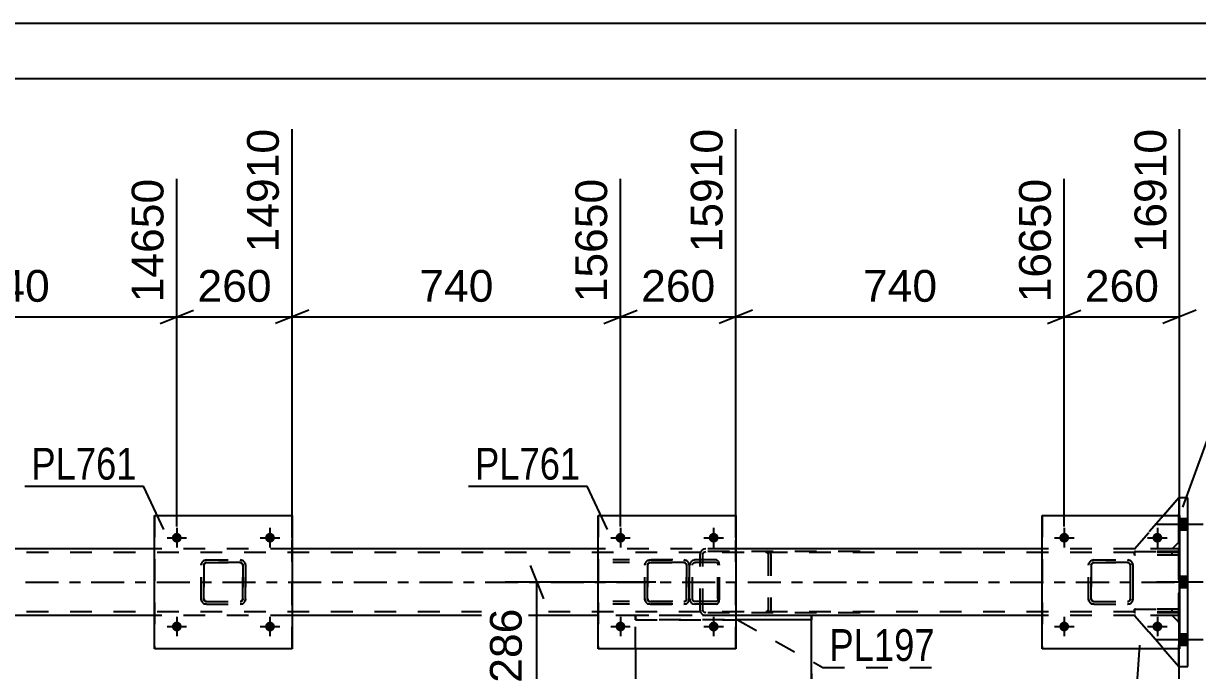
# Model space of a CAD drawing. Header units: millimetres. Extents: x -65 to 776, y -395 to 199.
# Drawn here: x 571 to 676.8, y 141.1 to 199.4 of the extents above; entities that cross this region are included whole.
import ezdxf

# ---------------------------------------------------------------- set-up
doc = ezdxf.new("R2010")
doc.units = ezdxf.units.MM
doc.linetypes.add('DXK_LINE_DOT2', pattern=[3.9198, 1.9599, -1.9599])
doc.linetypes.add('DXK_LINE_DOT3', pattern=[5.9187, 2.979, -0.9799, 0.9799, -0.9799])
doc.styles.add('Arial', font='ARIAL.TTF', dxfattribs={"height": 0.2})
doc.styles.add('Arial Narrow', font='ARIALN.TTF', dxfattribs={"height": 0.2})

# ---------------------------------------------------------------- blocks, each defined once
blk = doc.blocks.new('Unknown-318465366-1115')
at = {"color": 5, "linetype": 'Continuous'}
for p, q in [((776.28, 199.44), (-64.72, 199.44)), ((771.28, 194.44), (-59.72, 194.44))]:
    blk.add_line(p, q, dxfattribs=at)
blk = doc.blocks.new('Part-318465366-4348 - 4341')
at = {"color": 7, "linetype": 'DXK_LINE_DOT2'}
for p, q in [((674.52, 146.09), (671.12, 146.09)), ((671.12, 146.09), (675.12, 141.49)), ((675.12, 145.49), (674.52, 146.09)), ((675.12, 141.49), (675.12, 145.49))]:
    blk.add_line(p, q, dxfattribs=at)
blk = doc.blocks.new('Part-318465366-4353 - 4341')
at = {"color": 7, "linetype": 'DXK_LINE_DOT2'}
for p, q in [((675.12, 146.65), (671.12, 146.65)), ((671.12, 146.65), (671.12, 146.33)), ((675.12, 146.33), (671.12, 146.33)), ((674.52, 146.33), (674.52, 146.65)), ((675.12, 146.33), (675.12, 146.65)), ((675.12, 146.65), (675.12, 146.33))]:
    blk.add_line(p, q, dxfattribs=at)
blk = doc.blocks.new('Part-318465366-4347 - 4341')
at = {"color": 7, "linetype": 'DXK_LINE_DOT2'}
for p, q in [((674.52, 146.09), (671.12, 146.09)), ((673.73, 143.09), (671.12, 146.09)), ((675.12, 145.49), (674.52, 146.09)), ((675.12, 141.49), (675.12, 145.49))]:
    blk.add_line(p, q, dxfattribs=at)
at = {"color": 2, "linetype": 'Continuous'}
blk.add_line((673.73, 143.09), (675.12, 141.49), dxfattribs=at)
blk = doc.blocks.new('Part-318465366-4349 - 4341')
at = {"color": 2, "linetype": 'Continuous'}
blk.add_line((675.12, 156.69), (673.73, 155.09), dxfattribs=at)
at = {"color": 7, "linetype": 'DXK_LINE_DOT2'}
for p, q in [((675.12, 152.69), (675.12, 156.69)), ((673.73, 155.09), (671.12, 152.09)), ((675.12, 152.69), (674.52, 152.09)), ((674.52, 152.09), (671.12, 152.09))]:
    blk.add_line(p, q, dxfattribs=at)
blk = doc.blocks.new('Part-318465366-4350 - 4341')
at = {"color": 7, "linetype": 'DXK_LINE_DOT2'}
for p, q in [((671.12, 152.09), (675.12, 156.69)), ((675.12, 156.69), (675.12, 152.69)), ((675.12, 152.69), (674.52, 152.09)), ((674.52, 152.09), (671.12, 152.09))]:
    blk.add_line(p, q, dxfattribs=at)
blk = doc.blocks.new('Part-318465366-4351 - 4341')
at = {"color": 7, "linetype": 'DXK_LINE_DOT2'}
for p, q in [((671.12, 146.33), (671.12, 146.65)), ((671.12, 146.65), (675.12, 146.65)), ((675.12, 146.33), (671.12, 146.33)), ((674.52, 146.33), (674.52, 146.65)), ((675.12, 146.65), (675.12, 146.33)), ((675.12, 146.65), (675.12, 146.33))]:
    blk.add_line(p, q, dxfattribs=at)
blk = doc.blocks.new('Part-318465366-4352 - 4341')
at = {"color": 7, "linetype": 'DXK_LINE_DOT2'}
for p, q in [((671.12, 151.53), (671.12, 151.85)), ((671.12, 151.85), (675.12, 151.85)), ((675.12, 151.53), (671.12, 151.53)), ((674.52, 151.53), (674.52, 151.85)), ((675.12, 151.85), (675.12, 151.53)), ((675.12, 151.85), (675.12, 151.53))]:
    blk.add_line(p, q, dxfattribs=at)
blk = doc.blocks.new('Part-318465366-4354 - 4341')
at = {"color": 7, "linetype": 'DXK_LINE_DOT2'}
for p, q in [((675.12, 151.85), (671.12, 151.85)), ((671.12, 151.85), (671.12, 151.53)), ((675.12, 151.53), (671.12, 151.53)), ((674.52, 151.53), (674.52, 151.85)), ((675.12, 151.53), (675.12, 151.85)), ((675.12, 151.85), (675.12, 151.53))]:
    blk.add_line(p, q, dxfattribs=at)
blk = doc.blocks.new('Part-318465366-4393 - 4341')
at = {"color": 7, "linetype": 'DXK_LINE_DOT2'}
for p in [(641.99, 145.69), (626.14, 143.09)]:
    blk.add_line(p, (626.14, 145.69), dxfattribs=at)
at = {"color": 2, "linetype": 'Continuous'}
for p, q in [((641.99, 136.91), (641.99, 145.69)), ((626.14, 143.09), (626.14, 136.91)), ((626.14, 136.91), (632.55, 134.64)), ((635.59, 134.64), (641.99, 136.91)), ((632.55, 134.64), (635.59, 134.64))]:
    blk.add_line(p, q, dxfattribs=at)
blk = doc.blocks.new('Part-318465366-4488 - 4341')
at = {"color": 7, "linetype": 'DXK_LINE_DOT2'}
for p, q in [((675.12, 151.77), (14.79, 151.77)), ((595.18, 152.09), (582.78, 152.09)), ((635.18, 152.09), (622.78, 152.09)), ((675.12, 152.09), (662.79, 152.09)), ((675.12, 146.14), (675.12, 152.09)), ((675.12, 152.09), (675.12, 146.09)), ((675.12, 146.41), (14.79, 146.41)), ((595.18, 146.09), (582.78, 146.09)), ((641.99, 146.09), (622.78, 146.09)), ((675.12, 146.09), (662.79, 146.09)), ((675.12, 146.09), (675.12, 146.14))]:
    blk.add_line(p, q, dxfattribs=at)
at = {"color": 2, "linetype": 'Continuous'}
for p, q in [((582.78, 152.09), (555.18, 152.09)), ((622.78, 152.09), (595.18, 152.09)), ((662.79, 152.09), (635.18, 152.09)), ((582.78, 146.09), (556.86, 146.09)), ((622.78, 146.09), (595.18, 146.09)), ((662.79, 146.09), (641.99, 146.09))]:
    blk.add_line(p, q, dxfattribs=at)
at = {"color": 7, "linetype": 'DXK_LINE_DOT3'}
blk.add_line((14.79, 149.09), (675.12, 149.09), dxfattribs=at)
blk = doc.blocks.new('Bolt-318465366-4709 - 4341')
at = {"linetype": 'Continuous'}
for points in [[(664.35, 145.09), (664.36, 145.18), (664.38, 145.27), (664.43, 145.35), (664.49, 145.41), (664.57, 145.47), (664.65, 145.51), (664.74, 145.53), (664.83, 145.53), (664.92, 145.51), (665.01, 145.47), (665.08, 145.41), (665.14, 145.35), (665.19, 145.27), (665.22, 145.18), (665.23, 145.09), (665.22, 145), (665.19, 144.91), (665.14, 144.83), (665.08, 144.76), (665.01, 144.71), (664.92, 144.67), (664.83, 144.65), (664.74, 144.65), (664.65, 144.67), (664.57, 144.71), (664.49, 144.76), (664.43, 144.83), (664.38, 144.91), (664.36, 145)], [(672.75, 145.09), (672.76, 145.18), (672.78, 145.27), (672.83, 145.35), (672.89, 145.41), (672.97, 145.47), (673.05, 145.51), (673.14, 145.53), (673.23, 145.53), (673.32, 145.51), (673.41, 145.47), (673.48, 145.41), (673.54, 145.35), (673.59, 145.27), (673.62, 145.18), (673.63, 145.09), (673.62, 145), (673.59, 144.91), (673.54, 144.83), (673.48, 144.76), (673.41, 144.71), (673.32, 144.67), (673.23, 144.65), (673.14, 144.65), (673.05, 144.67), (672.97, 144.71), (672.89, 144.76), (672.83, 144.83), (672.78, 144.91), (672.76, 145)]]:
    blk.add_hatch(color=1, dxfattribs=at).paths.add_polyline_path(points)
at = {"color": 1, "linetype": 'Continuous'}
for p, q in [((663.91, 145.09), (665.67, 145.09)), ((664.79, 145.97), (664.79, 144.21)), ((672.31, 145.09), (674.07, 145.09)), ((673.19, 145.97), (673.19, 144.21))]:
    blk.add_line(p, q, dxfattribs=at)
blk = doc.blocks.new('Bolt-318465366-4504 - 4341')
at = {"linetype": 'Continuous'}
for points in [[(675.92, 153.77), (675.92, 154.81), (675.12, 154.81), (675.12, 153.77)], [(675.92, 153.77), (675.92, 154.81), (675.12, 154.81), (675.12, 153.77)], [(675.92, 153.77), (675.92, 154.81), (675.12, 154.81), (675.12, 153.77)], [(675.92, 148.57), (675.92, 149.61), (675.12, 149.61), (675.12, 148.57)], [(675.92, 148.57), (675.92, 149.61), (675.12, 149.61), (675.12, 148.57)], [(675.92, 143.37), (675.92, 144.41), (675.12, 144.41), (675.12, 143.37)], [(675.92, 143.37), (675.92, 144.41), (675.12, 144.41), (675.12, 143.37)], [(675.92, 143.37), (675.92, 144.41), (675.12, 144.41), (675.12, 143.37)]]:
    blk.add_hatch(color=1, dxfattribs=at).paths.add_polyline_path(points)
at = {"color": 1, "linetype": 'Continuous'}
for p, q in [((675.92, 154.81), (675.12, 154.81)), ((675.92, 154.81), (675.12, 154.81)), ((675.92, 154.81), (675.12, 154.81)), ((677.32, 154.29), (673.12, 154.29)), ((677.32, 154.29), (673.12, 154.29)), ((677.32, 154.29), (673.12, 154.29)), ((675.92, 153.77), (675.12, 153.77)), ((675.92, 153.77), (675.12, 153.77)), ((675.92, 153.77), (675.12, 153.77)), ((675.92, 149.61), (675.12, 149.61)), ((675.92, 149.61), (675.12, 149.61)), ((677.32, 149.09), (673.12, 149.09)), ((677.32, 149.09), (673.12, 149.09)), ((675.92, 148.57), (675.12, 148.57)), ((675.92, 148.57), (675.12, 148.57)), ((675.92, 144.41), (675.12, 144.41)), ((675.92, 144.41), (675.12, 144.41)), ((675.92, 144.41), (675.12, 144.41)), ((677.32, 143.89), (673.12, 143.89)), ((677.32, 143.89), (673.12, 143.89)), ((677.32, 143.89), (673.12, 143.89)), ((675.92, 143.37), (675.12, 143.37)), ((675.92, 143.37), (675.12, 143.37)), ((675.92, 143.37), (675.12, 143.37))]:
    blk.add_line(p, q, dxfattribs=at)
blk = doc.blocks.new('Bolt-318465366-4519 - 4341')
at = {"linetype": 'Continuous'}
for points in [[(624.34, 153.09), (624.35, 153.18), (624.38, 153.27), (624.43, 153.35), (624.49, 153.41), (624.56, 153.47), (624.65, 153.51), (624.74, 153.53), (624.83, 153.53), (624.92, 153.51), (625, 153.47), (625.08, 153.41), (625.14, 153.35), (625.19, 153.27), (625.21, 153.18), (625.22, 153.09), (625.21, 153), (625.19, 152.91), (625.14, 152.83), (625.08, 152.76), (625, 152.71), (624.92, 152.67), (624.83, 152.65), (624.74, 152.65), (624.65, 152.67), (624.56, 152.71), (624.49, 152.76), (624.43, 152.83), (624.38, 152.91), (624.35, 153)], [(632.74, 153.09), (632.75, 153.18), (632.78, 153.27), (632.83, 153.35), (632.89, 153.41), (632.96, 153.47), (633.05, 153.51), (633.14, 153.53), (633.23, 153.53), (633.32, 153.51), (633.4, 153.47), (633.48, 153.41), (633.54, 153.35), (633.59, 153.27), (633.61, 153.18), (633.62, 153.09), (633.61, 153), (633.59, 152.91), (633.54, 152.83), (633.48, 152.76), (633.4, 152.71), (633.32, 152.67), (633.23, 152.65), (633.14, 152.65), (633.05, 152.67), (632.96, 152.71), (632.89, 152.76), (632.83, 152.83), (632.78, 152.91), (632.75, 153)]]:
    blk.add_hatch(color=1, dxfattribs=at).paths.add_polyline_path(points)
at = {"color": 1, "linetype": 'Continuous'}
for p, q in [((624.78, 153.97), (624.78, 152.21)), ((633.18, 153.97), (633.18, 152.21)), ((623.9, 153.09), (625.66, 153.09)), ((632.3, 153.09), (634.06, 153.09))]:
    blk.add_line(p, q, dxfattribs=at)
blk = doc.blocks.new('Bolt-318465366-4520 - 4341')
at = {"linetype": 'Continuous'}
for points in [[(624.34, 145.09), (624.35, 145.18), (624.38, 145.27), (624.43, 145.35), (624.49, 145.41), (624.56, 145.47), (624.65, 145.51), (624.74, 145.53), (624.83, 145.53), (624.92, 145.51), (625, 145.47), (625.08, 145.41), (625.14, 145.35), (625.19, 145.27), (625.21, 145.18), (625.22, 145.09), (625.21, 145), (625.19, 144.91), (625.14, 144.83), (625.08, 144.76), (625, 144.71), (624.92, 144.67), (624.83, 144.65), (624.74, 144.65), (624.65, 144.67), (624.56, 144.71), (624.49, 144.76), (624.43, 144.83), (624.38, 144.91), (624.35, 145)], [(632.74, 145.09), (632.75, 145.18), (632.78, 145.27), (632.83, 145.35), (632.89, 145.41), (632.96, 145.47), (633.05, 145.51), (633.14, 145.53), (633.23, 145.53), (633.32, 145.51), (633.4, 145.47), (633.48, 145.41), (633.54, 145.35), (633.59, 145.27), (633.61, 145.18), (633.62, 145.09), (633.61, 145), (633.59, 144.91), (633.54, 144.83), (633.48, 144.76), (633.4, 144.71), (633.32, 144.67), (633.23, 144.65), (633.14, 144.65), (633.05, 144.67), (632.96, 144.71), (632.89, 144.76), (632.83, 144.83), (632.78, 144.91), (632.75, 145)]]:
    blk.add_hatch(color=1, dxfattribs=at).paths.add_polyline_path(points)
at = {"color": 1, "linetype": 'Continuous'}
for p, q in [((623.9, 145.09), (625.66, 145.09)), ((624.78, 145.97), (624.78, 144.21)), ((632.3, 145.09), (634.06, 145.09)), ((633.18, 145.97), (633.18, 144.21))]:
    blk.add_line(p, q, dxfattribs=at)
blk = doc.blocks.new('Bolt-318465366-4521 - 4341')
at = {"linetype": 'Continuous'}
for points in [[(584.34, 153.09), (584.35, 153.18), (584.38, 153.27), (584.43, 153.35), (584.49, 153.41), (584.56, 153.47), (584.65, 153.51), (584.74, 153.53), (584.83, 153.53), (584.92, 153.51), (585, 153.47), (585.08, 153.41), (585.14, 153.35), (585.19, 153.27), (585.21, 153.18), (585.22, 153.09), (585.21, 153), (585.19, 152.91), (585.14, 152.83), (585.08, 152.76), (585, 152.71), (584.92, 152.67), (584.83, 152.65), (584.74, 152.65), (584.65, 152.67), (584.56, 152.71), (584.49, 152.76), (584.43, 152.83), (584.38, 152.91), (584.35, 153)], [(592.74, 153.09), (592.75, 153.18), (592.78, 153.27), (592.83, 153.35), (592.89, 153.41), (592.96, 153.47), (593.05, 153.51), (593.14, 153.53), (593.23, 153.53), (593.32, 153.51), (593.4, 153.47), (593.48, 153.41), (593.54, 153.35), (593.59, 153.27), (593.61, 153.18), (593.62, 153.09), (593.61, 153), (593.59, 152.91), (593.54, 152.83), (593.48, 152.76), (593.4, 152.71), (593.32, 152.67), (593.23, 152.65), (593.14, 152.65), (593.05, 152.67), (592.96, 152.71), (592.89, 152.76), (592.83, 152.83), (592.78, 152.91), (592.75, 153)]]:
    blk.add_hatch(color=1, dxfattribs=at).paths.add_polyline_path(points)
at = {"color": 1, "linetype": 'Continuous'}
for p, q in [((584.78, 153.97), (584.78, 152.21)), ((593.18, 153.97), (593.18, 152.21)), ((583.9, 153.09), (585.66, 153.09)), ((592.3, 153.09), (594.06, 153.09))]:
    blk.add_line(p, q, dxfattribs=at)
blk = doc.blocks.new('Bolt-318465366-4522 - 4341')
at = {"linetype": 'Continuous'}
for points in [[(584.34, 145.09), (584.35, 145.18), (584.38, 145.27), (584.43, 145.35), (584.49, 145.41), (584.56, 145.47), (584.65, 145.51), (584.74, 145.53), (584.83, 145.53), (584.92, 145.51), (585, 145.47), (585.08, 145.41), (585.14, 145.35), (585.19, 145.27), (585.21, 145.18), (585.22, 145.09), (585.21, 145), (585.19, 144.91), (585.14, 144.83), (585.08, 144.76), (585, 144.71), (584.92, 144.67), (584.83, 144.65), (584.74, 144.65), (584.65, 144.67), (584.56, 144.71), (584.49, 144.76), (584.43, 144.83), (584.38, 144.91), (584.35, 145)], [(592.74, 145.09), (592.75, 145.18), (592.78, 145.27), (592.83, 145.35), (592.89, 145.41), (592.96, 145.47), (593.05, 145.51), (593.14, 145.53), (593.23, 145.53), (593.32, 145.51), (593.4, 145.47), (593.48, 145.41), (593.54, 145.35), (593.59, 145.27), (593.61, 145.18), (593.62, 145.09), (593.61, 145), (593.59, 144.91), (593.54, 144.83), (593.48, 144.76), (593.4, 144.71), (593.32, 144.67), (593.23, 144.65), (593.14, 144.65), (593.05, 144.67), (592.96, 144.71), (592.89, 144.76), (592.83, 144.83), (592.78, 144.91), (592.75, 145)]]:
    blk.add_hatch(color=1, dxfattribs=at).paths.add_polyline_path(points)
at = {"color": 1, "linetype": 'Continuous'}
for p, q in [((583.9, 145.09), (585.66, 145.09)), ((584.78, 145.97), (584.78, 144.21)), ((592.3, 145.09), (594.06, 145.09)), ((593.18, 145.97), (593.18, 144.21))]:
    blk.add_line(p, q, dxfattribs=at)
blk = doc.blocks.new('Bolt-318465366-4535 - 4341')
at = {"linetype": 'Continuous'}
for points in [[(664.35, 153.09), (664.36, 153.18), (664.38, 153.27), (664.43, 153.35), (664.49, 153.41), (664.57, 153.47), (664.65, 153.51), (664.74, 153.53), (664.83, 153.53), (664.92, 153.51), (665.01, 153.47), (665.08, 153.41), (665.14, 153.35), (665.19, 153.27), (665.22, 153.18), (665.23, 153.09), (665.22, 153), (665.19, 152.91), (665.14, 152.83), (665.08, 152.76), (665.01, 152.71), (664.92, 152.67), (664.83, 152.65), (664.74, 152.65), (664.65, 152.67), (664.57, 152.71), (664.49, 152.76), (664.43, 152.83), (664.38, 152.91), (664.36, 153)], [(672.75, 153.09), (672.76, 153.18), (672.78, 153.27), (672.83, 153.35), (672.89, 153.41), (672.97, 153.47), (673.05, 153.51), (673.14, 153.53), (673.23, 153.53), (673.32, 153.51), (673.41, 153.47), (673.48, 153.41), (673.54, 153.35), (673.59, 153.27), (673.62, 153.18), (673.63, 153.09), (673.62, 153), (673.59, 152.91), (673.54, 152.83), (673.48, 152.76), (673.41, 152.71), (673.32, 152.67), (673.23, 152.65), (673.14, 152.65), (673.05, 152.67), (672.97, 152.71), (672.89, 152.76), (672.83, 152.83), (672.78, 152.91), (672.76, 153)]]:
    blk.add_hatch(color=1, dxfattribs=at).paths.add_polyline_path(points)
at = {"color": 1, "linetype": 'Continuous'}
for p, q in [((664.79, 153.97), (664.79, 152.21)), ((673.19, 153.97), (673.19, 152.21)), ((663.91, 153.09), (665.67, 153.09)), ((672.31, 153.09), (674.07, 153.09))]:
    blk.add_line(p, q, dxfattribs=at)
blk = doc.blocks.new('Part-318465366-4561 - 4341')
at = {"color": 2, "linetype": 'Continuous'}
for p, q in [((662.79, 143.09), (662.79, 155.09)), ((662.79, 155.09), (662.79, 155.09)), ((662.79, 155.09), (675.19, 155.09)), ((675.19, 155.09), (675.19, 143.09)), ((662.79, 143.09), (662.79, 143.09)), ((675.19, 143.09), (662.79, 143.09))]:
    blk.add_line(p, q, dxfattribs=at)
at = {"color": 7, "linetype": 'DXK_LINE_DOT2'}
for p, q in [((662.79, 155.09), (662.79, 143.09)), ((662.79, 155.09), (662.79, 155.09)), ((675.19, 143.09), (675.19, 155.09)), ((662.79, 143.09), (662.79, 143.09))]:
    blk.add_line(p, q, dxfattribs=at)
blk = doc.blocks.new('Part-318465366-4566 - 4341')
at = {"color": 2, "linetype": 'Continuous'}
for p, q in [((622.78, 143.09), (622.78, 155.09)), ((622.78, 155.09), (622.78, 155.09)), ((622.78, 155.09), (635.18, 155.09)), ((635.18, 155.09), (635.18, 143.09)), ((622.78, 143.09), (622.78, 143.09)), ((635.18, 143.09), (622.78, 143.09))]:
    blk.add_line(p, q, dxfattribs=at)
at = {"color": 7, "linetype": 'DXK_LINE_DOT2'}
for p, q in [((622.78, 155.09), (622.78, 143.09)), ((622.78, 155.09), (622.78, 155.09)), ((635.18, 143.09), (635.18, 155.09)), ((622.78, 143.09), (622.78, 143.09))]:
    blk.add_line(p, q, dxfattribs=at)
blk = doc.blocks.new('Part-318465366-4572 - 4341')
at = {"color": 7, "linetype": 'DXK_LINE_DOT2'}
for p, q in [((626.98, 150.61), (627.02, 150.79)), ((627.02, 150.79), (626.98, 150.61)), ((626.98, 147.57), (626.98, 150.61)), ((626.98, 150.61), (626.98, 150.61)), ((626.98, 147.57), (626.98, 150.61)), ((627.22, 150.61), (627.24, 150.7)), ((627.24, 150.7), (627.22, 150.61)), ((627.22, 147.57), (627.22, 150.61)), ((627.22, 150.61), (627.22, 150.61)), ((627.22, 150.61), (627.22, 147.57)), ((627.24, 150.7), (627.29, 150.78)), ((627.29, 150.78), (627.24, 150.7)), ((627.28, 151.05), (627.46, 151.09)), ((627.46, 151.09), (627.28, 151.05)), ((627.29, 150.78), (627.37, 150.83)), ((627.37, 150.83), (627.29, 150.78)), ((627.37, 150.83), (627.46, 150.85)), ((627.46, 150.85), (627.37, 150.83)), ((627.46, 151.09), (630.5, 151.09)), ((627.46, 151.09), (627.46, 151.09)), ((627.46, 151.09), (630.5, 151.09)), ((627.46, 150.85), (630.5, 150.85)), ((627.46, 150.85), (627.46, 150.85)), ((630.5, 150.85), (627.46, 150.85)), ((630.5, 151.09), (630.5, 151.09)), ((630.5, 151.09), (630.68, 151.05)), ((630.69, 151.05), (630.5, 151.09)), ((630.5, 150.85), (630.5, 150.85)), ((630.5, 150.85), (630.6, 150.83)), ((630.59, 150.83), (630.5, 150.85)), ((630.59, 150.83), (630.6, 150.83)), ((630.67, 150.78), (630.59, 150.83)), ((630.6, 150.83), (630.67, 150.78)), ((630.67, 150.78), (630.73, 150.7)), ((630.72, 150.7), (630.67, 150.78)), ((630.74, 150.61), (630.72, 150.7)), ((630.73, 150.7), (630.74, 150.61)), ((630.74, 147.57), (630.74, 150.61)), ((630.74, 150.61), (630.74, 150.61)), ((630.74, 150.61), (630.74, 147.57)), ((630.94, 150.79), (630.98, 150.61)), ((630.98, 150.61), (630.95, 150.79)), ((630.98, 147.57), (630.98, 150.61)), ((630.98, 150.61), (630.98, 150.61)), ((630.98, 150.61), (630.98, 147.57)), ((626.98, 147.57), (626.98, 147.57)), ((627.02, 147.38), (626.98, 147.57)), ((626.98, 147.57), (627.02, 147.38)), ((627.22, 147.57), (627.22, 147.57)), ((627.24, 147.48), (627.22, 147.57)), ((627.22, 147.57), (627.24, 147.48)), ((627.29, 147.4), (627.24, 147.48)), ((627.24, 147.48), (627.29, 147.4)), ((627.37, 147.35), (627.29, 147.4)), ((627.29, 147.4), (627.37, 147.35)), ((627.46, 147.33), (627.37, 147.35)), ((627.37, 147.35), (627.46, 147.33)), ((627.46, 147.33), (630.5, 147.33)), ((627.46, 147.33), (627.46, 147.33)), ((627.46, 147.33), (630.5, 147.33)), ((630.6, 147.35), (630.5, 147.33)), ((630.5, 147.33), (630.59, 147.35)), ((630.5, 147.33), (630.5, 147.33)), ((630.59, 147.35), (630.67, 147.4)), ((630.67, 147.4), (630.6, 147.35)), ((630.73, 147.48), (630.67, 147.4)), ((630.67, 147.4), (630.72, 147.48)), ((630.72, 147.48), (630.74, 147.57)), ((630.74, 147.57), (630.73, 147.48)), ((630.74, 147.57), (630.74, 147.57)), ((630.98, 147.57), (630.94, 147.38)), ((630.95, 147.38), (630.98, 147.57)), ((630.98, 147.57), (630.98, 147.57)), ((627.28, 147.12), (627.28, 147.12)), ((627.46, 147.09), (627.28, 147.12)), ((627.28, 147.12), (627.46, 147.09)), ((627.46, 147.09), (630.5, 147.09)), ((627.46, 147.09), (627.46, 147.09)), ((627.46, 147.09), (630.5, 147.09)), ((630.68, 147.12), (630.5, 147.09)), ((630.5, 147.09), (630.69, 147.12)), ((630.5, 147.09), (630.5, 147.09))]:
    blk.add_line(p, q, dxfattribs=at)
at = {"color": 7, "linetype": 'DXK_LINE_DOT3'}
blk.add_line((628.99, 149.09), (628.98, 149.09), dxfattribs=at)
at = {"color": 7, "linetype": 'DXK_LINE_DOT2'}
for centre, start, end in [((627.46, 150.61), 112.5, 157.5), ((627.46, 150.61), 112.5, 157.5), ((630.5, 150.61), 22.5, 67.5), ((630.5, 150.61), 22.5, 67.5), ((627.46, 147.57), 202.5, 247.5), ((627.46, 147.57), 202.5, 247.5), ((630.5, 147.57), 292.5, 337.5), ((630.5, 147.57), 292.5, 337.5)]:
    blk.add_arc(centre, 0.48, start, end, dxfattribs=at)
blk = doc.blocks.new('Part-318465366-4577 - 4341')
at = {"color": 2, "linetype": 'Continuous'}
for p, q in [((582.78, 143.09), (582.78, 155.09)), ((582.78, 155.09), (582.78, 155.09)), ((582.78, 155.09), (595.18, 155.09)), ((595.18, 155.09), (595.18, 143.09)), ((582.78, 143.09), (582.78, 143.09)), ((595.18, 143.09), (582.78, 143.09))]:
    blk.add_line(p, q, dxfattribs=at)
at = {"color": 7, "linetype": 'DXK_LINE_DOT2'}
for p, q in [((582.78, 155.09), (582.78, 143.09)), ((582.78, 155.09), (582.78, 155.09)), ((595.18, 143.09), (595.18, 155.09)), ((582.78, 143.09), (582.78, 143.09))]:
    blk.add_line(p, q, dxfattribs=at)
blk = doc.blocks.new('Part-318465366-4578 - 4341')
at = {"color": 7, "linetype": 'DXK_LINE_DOT2'}
for p, q in [((586.98, 150.61), (587.02, 150.79)), ((587.02, 150.79), (586.98, 150.61)), ((586.98, 147.57), (586.98, 150.61)), ((586.98, 150.61), (586.98, 150.61)), ((586.98, 147.57), (586.98, 150.61)), ((587.22, 150.61), (587.24, 150.7)), ((587.24, 150.7), (587.22, 150.61)), ((587.22, 147.57), (587.22, 150.61)), ((587.22, 150.61), (587.22, 150.61)), ((587.22, 150.61), (587.22, 147.57)), ((587.24, 150.7), (587.29, 150.78)), ((587.29, 150.78), (587.24, 150.7)), ((587.28, 151.05), (587.46, 151.09)), ((587.46, 151.09), (587.28, 151.05)), ((587.29, 150.78), (587.37, 150.83)), ((587.37, 150.83), (587.29, 150.78)), ((587.37, 150.83), (587.46, 150.85)), ((587.46, 150.85), (587.37, 150.83)), ((587.46, 151.09), (590.5, 151.09)), ((587.46, 151.09), (587.46, 151.09)), ((587.46, 151.09), (590.5, 151.09)), ((587.46, 150.85), (590.5, 150.85)), ((587.46, 150.85), (587.46, 150.85)), ((590.5, 150.85), (587.46, 150.85)), ((590.5, 151.09), (590.5, 151.09)), ((590.5, 151.09), (590.68, 151.05)), ((590.69, 151.05), (590.5, 151.09)), ((590.5, 150.85), (590.5, 150.85)), ((590.5, 150.85), (590.6, 150.83)), ((590.59, 150.83), (590.5, 150.85)), ((590.59, 150.83), (590.6, 150.83)), ((590.67, 150.78), (590.59, 150.83)), ((590.6, 150.83), (590.67, 150.78)), ((590.67, 150.78), (590.73, 150.7)), ((590.72, 150.7), (590.67, 150.78)), ((590.74, 150.61), (590.72, 150.7)), ((590.73, 150.7), (590.74, 150.61)), ((590.74, 147.57), (590.74, 150.61)), ((590.74, 150.61), (590.74, 150.61)), ((590.74, 150.61), (590.74, 147.57)), ((590.94, 150.79), (590.98, 150.61)), ((590.98, 150.61), (590.95, 150.79)), ((590.98, 147.57), (590.98, 150.61)), ((590.98, 150.61), (590.98, 150.61)), ((590.98, 150.61), (590.98, 147.57)), ((586.98, 147.57), (586.98, 147.57)), ((587.02, 147.38), (586.98, 147.57)), ((586.98, 147.57), (587.02, 147.38)), ((587.22, 147.57), (587.22, 147.57)), ((587.24, 147.48), (587.22, 147.57)), ((587.22, 147.57), (587.24, 147.48)), ((587.29, 147.4), (587.24, 147.48)), ((587.24, 147.48), (587.29, 147.4)), ((587.37, 147.35), (587.29, 147.4)), ((587.29, 147.4), (587.37, 147.35)), ((587.46, 147.33), (587.37, 147.35)), ((587.37, 147.35), (587.46, 147.33)), ((587.46, 147.33), (590.5, 147.33)), ((587.46, 147.33), (587.46, 147.33)), ((587.46, 147.33), (590.5, 147.33)), ((590.6, 147.35), (590.5, 147.33)), ((590.5, 147.33), (590.59, 147.35)), ((590.5, 147.33), (590.5, 147.33)), ((590.59, 147.35), (590.67, 147.4)), ((590.67, 147.4), (590.6, 147.35)), ((590.73, 147.48), (590.67, 147.4)), ((590.67, 147.4), (590.72, 147.48)), ((590.72, 147.48), (590.74, 147.57)), ((590.74, 147.57), (590.73, 147.48)), ((590.74, 147.57), (590.74, 147.57)), ((590.98, 147.57), (590.94, 147.38)), ((590.95, 147.38), (590.98, 147.57)), ((590.98, 147.57), (590.98, 147.57)), ((587.28, 147.12), (587.28, 147.12)), ((587.46, 147.09), (587.28, 147.12)), ((587.28, 147.12), (587.46, 147.09)), ((587.46, 147.09), (590.5, 147.09)), ((587.46, 147.09), (587.46, 147.09)), ((587.46, 147.09), (590.5, 147.09)), ((590.68, 147.12), (590.5, 147.09)), ((590.5, 147.09), (590.69, 147.12)), ((590.5, 147.09), (590.5, 147.09))]:
    blk.add_line(p, q, dxfattribs=at)
at = {"color": 7, "linetype": 'DXK_LINE_DOT3'}
blk.add_line((588.99, 149.09), (588.98, 149.09), dxfattribs=at)
at = {"color": 7, "linetype": 'DXK_LINE_DOT2'}
for centre, start, end in [((587.46, 150.61), 112.5, 157.5), ((587.46, 150.61), 112.5, 157.5), ((590.5, 150.61), 22.5, 67.5), ((590.5, 150.61), 22.5, 67.5), ((587.46, 147.57), 202.5, 247.5), ((587.46, 147.57), 202.5, 247.5), ((590.5, 147.57), 292.5, 337.5), ((590.5, 147.57), 292.5, 337.5)]:
    blk.add_arc(centre, 0.48, start, end, dxfattribs=at)
blk = doc.blocks.new('Part-318465366-4719 - 4341')
at = {"color": 7, "linetype": 'DXK_LINE_DOT2'}
for p, q in [((633.43, 151.09), (624.08, 151.09)), ((633.43, 150.85), (624.08, 150.85)), ((631.06, 150.79), (631.02, 150.61)), ((631.02, 147.57), (631.02, 150.61)), ((631.27, 150.61), (631.29, 150.7)), ((631.27, 147.57), (631.27, 150.61)), ((631.29, 150.7), (631.34, 150.78)), ((631.52, 151.09), (631.33, 151.05)), ((631.34, 150.78), (631.43, 150.83)), ((631.43, 150.83), (631.52, 150.85)), ((631.97, 150.85), (631.97, 151.09)), ((633.54, 151.05), (633.43, 151.09)), ((633.43, 150.85), (633.48, 150.83)), ((633.48, 150.83), (633.53, 150.78)), ((633.53, 150.78), (633.56, 150.7)), ((633.62, 150.95), (633.54, 151.05)), ((633.56, 150.7), (633.57, 150.61)), ((633.57, 147.57), (633.57, 150.61)), ((633.68, 150.79), (633.62, 150.95)), ((633.7, 150.61), (633.68, 150.79)), ((633.7, 147.57), (633.7, 150.61)), ((633.43, 147.33), (624.08, 147.33)), ((631.02, 147.57), (631.06, 147.38)), ((631.29, 147.48), (631.27, 147.57)), ((631.34, 147.4), (631.29, 147.48)), ((631.43, 147.35), (631.34, 147.4)), ((631.52, 147.33), (631.43, 147.35)), ((631.97, 147.09), (631.97, 147.33)), ((633.48, 147.35), (633.43, 147.33)), ((633.53, 147.4), (633.48, 147.35)), ((633.56, 147.48), (633.53, 147.4)), ((633.54, 147.12), (633.62, 147.23)), ((633.57, 147.57), (633.56, 147.48)), ((633.62, 147.23), (633.68, 147.38)), ((633.68, 147.38), (633.7, 147.57)), ((633.43, 147.09), (624.08, 147.09)), ((631.33, 147.12), (631.52, 147.09)), ((633.43, 147.09), (633.54, 147.12))]:
    blk.add_line(p, q, dxfattribs=at)
for centre, start, end in [((631.51, 150.59), 111.1513, 156.1049), ((631.51, 147.58), 203.8951, 248.8487)]:
    blk.add_arc(centre, 0.492, start, end, dxfattribs=at)
blk = doc.blocks.new('Part-318465366-4623 - 4341')
at = {"color": 7, "linetype": 'DXK_LINE_DOT2'}
for p, q in [((626.14, 145.69), (626.14, 146.09)), ((626.14, 146.09), (626.14, 145.69)), ((635.18, 146.09), (626.14, 146.09)), ((641.99, 145.69), (641.99, 146.09)), ((641.99, 146.09), (641.99, 146.09)), ((626.14, 145.69), (635.18, 145.69)), ((641.99, 145.69), (641.99, 145.69))]:
    blk.add_line(p, q, dxfattribs=at)
at = {"color": 2, "linetype": 'Continuous'}
for p, q in [((641.99, 146.09), (635.18, 146.09)), ((641.99, 146.09), (641.99, 146.09)), ((641.99, 146.09), (641.99, 145.69)), ((641.99, 145.69), (635.18, 145.69)), ((641.99, 145.69), (641.99, 145.69))]:
    blk.add_line(p, q, dxfattribs=at)
blk = doc.blocks.new('Part-318465366-4686 - 4341')
at = {"color": 2, "linetype": 'Continuous'}
for p, q in [((675.12, 156.69), (675.12, 155.09)), ((675.92, 156.69), (675.12, 156.69)), ((675.92, 141.49), (675.92, 156.69)), ((675.12, 141.49), (675.12, 143.09)), ((675.12, 141.49), (675.92, 141.49))]:
    blk.add_line(p, q, dxfattribs=at)
at = {"color": 7, "linetype": 'DXK_LINE_DOT2'}
for p, q in [((675.12, 141.49), (675.12, 156.69)), ((675.92, 141.49), (675.92, 156.69)), ((675.12, 155.09), (675.12, 143.09))]:
    blk.add_line(p, q, dxfattribs=at)
blk = doc.blocks.new('Part-318465366-4722 - 4341')
at = {"color": 7, "linetype": 'DXK_LINE_DOT2'}
for p, q in [((632.01, 151.79), (631.97, 151.61)), ((631.97, 146.57), (631.97, 151.61)), ((632.22, 151.61), (632.24, 151.7)), ((632.22, 146.57), (632.22, 151.61)), ((632.24, 151.7), (632.3, 151.78)), ((632.48, 152.09), (632.28, 152.05)), ((632.3, 151.78), (632.38, 151.83)), ((632.38, 151.83), (632.48, 151.85)), ((646.38, 152.09), (632.48, 152.09)), ((646.38, 151.85), (632.48, 151.85)), ((638.04, 152.05), (637.84, 152.09)), ((637.84, 151.85), (637.94, 151.83)), ((637.94, 151.83), (638.02, 151.78)), ((638.02, 151.78), (638.08, 151.7)), ((638.08, 151.7), (638.1, 151.61)), ((638.1, 151.61), (638.1, 146.57)), ((638.32, 151.77), (638.31, 151.79)), ((638.35, 151.61), (638.32, 151.77)), ((638.35, 151.61), (638.35, 146.57)), ((631.97, 146.57), (632.01, 146.38)), ((632.24, 146.48), (632.22, 146.57)), ((632.3, 146.4), (632.24, 146.48)), ((632.28, 146.12), (632.48, 146.09)), ((632.38, 146.35), (632.3, 146.4)), ((632.48, 146.33), (632.38, 146.35)), ((646.38, 146.33), (632.48, 146.33)), ((646.38, 146.09), (632.48, 146.09)), ((637.94, 146.35), (637.84, 146.33)), ((637.84, 146.09), (638.04, 146.12)), ((638.02, 146.4), (637.94, 146.35)), ((638.08, 146.48), (638.02, 146.4)), ((638.08, 146.5), (638.1, 146.57)), ((638.08, 146.48), (638.08, 146.5)), ((638.31, 146.38), (638.34, 146.5)), ((638.34, 146.5), (638.35, 146.57))]:
    blk.add_line(p, q, dxfattribs=at)
for centre, start, end in [((632.46, 151.59), 110.7583, 155.6801), ((632.46, 146.59), 204.3199, 249.2417)]:
    blk.add_arc(centre, 0.496, start, end, dxfattribs=at)
blk = doc.blocks.new('Part-318465366-4736 - 4341')
at = {"color": 7, "linetype": 'DXK_LINE_DOT2'}
for p, q in [((666.98, 150.61), (667.02, 150.79)), ((666.98, 150.61), (666.99, 150.61)), ((666.98, 147.57), (666.98, 150.61)), ((667.02, 150.79), (666.99, 150.61)), ((666.99, 147.57), (666.99, 150.61)), ((667.24, 150.7), (667.22, 150.61)), ((667.23, 150.61), (667.22, 150.61)), ((667.22, 150.61), (667.22, 147.57)), ((667.23, 150.61), (667.24, 150.7)), ((667.23, 147.57), (667.23, 150.61)), ((667.24, 150.7), (667.3, 150.78)), ((667.29, 150.78), (667.24, 150.7)), ((667.28, 151.05), (667.46, 151.09)), ((667.47, 151.09), (667.28, 151.05)), ((667.37, 150.83), (667.29, 150.78)), ((667.3, 150.78), (667.37, 150.83)), ((667.37, 150.83), (667.47, 150.85)), ((667.46, 150.85), (667.37, 150.83)), ((667.47, 151.09), (667.46, 151.09)), ((667.46, 151.09), (670.5, 151.09)), ((667.46, 150.85), (667.47, 150.85)), ((670.5, 150.85), (667.46, 150.85)), ((667.47, 151.09), (670.51, 151.09)), ((667.47, 150.85), (670.51, 150.85)), ((670.5, 151.09), (670.51, 151.09)), ((670.5, 151.09), (670.69, 151.05)), ((670.51, 150.85), (670.5, 150.85)), ((670.59, 150.83), (670.5, 150.85)), ((670.69, 151.05), (670.51, 151.09)), ((670.51, 150.85), (670.6, 150.83)), ((670.59, 150.83), (670.6, 150.83)), ((670.67, 150.78), (670.59, 150.83)), ((670.6, 150.83), (670.68, 150.78)), ((670.72, 150.7), (670.67, 150.78)), ((670.68, 150.78), (670.73, 150.7)), ((670.74, 150.61), (670.72, 150.7)), ((670.73, 150.7), (670.75, 150.61)), ((670.75, 150.61), (670.74, 150.61)), ((670.74, 150.61), (670.74, 147.57)), ((670.75, 147.57), (670.75, 150.61)), ((670.95, 150.79), (670.98, 150.61)), ((670.99, 150.61), (670.95, 150.79)), ((670.99, 150.61), (670.98, 150.61)), ((670.98, 150.61), (670.98, 147.57)), ((670.99, 147.57), (670.99, 150.61)), ((666.99, 147.57), (666.98, 147.57)), ((667.02, 147.38), (666.98, 147.57)), ((666.99, 147.57), (667.02, 147.38)), ((667.22, 147.57), (667.23, 147.57)), ((667.22, 147.57), (667.24, 147.48)), ((667.24, 147.48), (667.23, 147.57)), ((667.3, 147.4), (667.24, 147.48)), ((667.24, 147.48), (667.29, 147.4)), ((667.29, 147.4), (667.37, 147.35)), ((667.37, 147.35), (667.3, 147.4)), ((667.47, 147.33), (667.37, 147.35)), ((667.37, 147.35), (667.46, 147.33)), ((667.47, 147.33), (667.46, 147.33)), ((667.46, 147.33), (670.5, 147.33)), ((667.47, 147.33), (670.51, 147.33)), ((670.5, 147.33), (670.59, 147.35)), ((670.5, 147.33), (670.51, 147.33)), ((670.6, 147.35), (670.51, 147.33)), ((670.59, 147.35), (670.67, 147.4)), ((670.68, 147.4), (670.6, 147.35)), ((670.67, 147.4), (670.72, 147.48)), ((670.73, 147.48), (670.68, 147.4)), ((670.72, 147.48), (670.74, 147.57)), ((670.75, 147.57), (670.73, 147.48)), ((670.74, 147.57), (670.75, 147.57)), ((670.98, 147.57), (670.95, 147.38)), ((670.95, 147.38), (670.99, 147.57)), ((670.98, 147.57), (670.99, 147.57)), ((667.28, 147.12), (667.28, 147.12)), ((667.46, 147.09), (667.28, 147.12)), ((667.28, 147.12), (667.47, 147.09)), ((667.47, 147.09), (667.46, 147.09)), ((667.46, 147.09), (670.5, 147.09)), ((667.47, 147.09), (670.51, 147.09)), ((670.69, 147.12), (670.5, 147.09)), ((670.5, 147.09), (670.51, 147.09)), ((670.51, 147.09), (670.69, 147.12))]:
    blk.add_line(p, q, dxfattribs=at)
at = {"color": 7, "linetype": 'DXK_LINE_DOT3'}
blk.add_line((668.99, 149.09), (668.98, 149.09), dxfattribs=at)
at = {"color": 7, "linetype": 'DXK_LINE_DOT2'}
for centre, start, end in [((667.46, 150.61), 112.5, 157.5), ((667.47, 150.61), 112.5, 157.5), ((670.5, 150.61), 22.5, 67.5), ((670.51, 150.61), 22.5, 67.5), ((667.46, 147.57), 202.5, 247.5), ((667.47, 147.57), 202.5, 247.5), ((670.5, 147.57), 292.5, 337.5), ((670.51, 147.57), 292.5, 337.5)]:
    blk.add_arc(centre, 0.48, start, end, dxfattribs=at)
blk = doc.blocks.new('StraightDimension-318465366-5820 - 4341')
at = {"color": 7, "linetype": 'Continuous'}
for p, q in [((616.63, 150.59), (617.83, 147.59)), ((627.98, 149.09), (614.38, 149.09)), ((617.23, 137.63), (617.23, 149.09)), ((617.83, 136.13), (616.63, 139.13)), ((627.3, 137.63), (614.38, 137.63))]:
    blk.add_line(p, q, dxfattribs=at)
at = {"color": 0}
blk.add_wipeout([(616.48, 147.29), (612.28, 147.29), (612.28, 139.42), (616.48, 139.42)], dxfattribs=at)
at = {"color": 3, "style": 'Arial'}
blk.add_text('286', height=2.865, rotation=90.0002, dxfattribs=at).set_placement((615.88, 140.02))
blk = doc.blocks.new('StraightDimension-318465366-5150 - 4341')
at = {"color": 7, "linetype": 'Continuous'}
for p, q in [((635.18, 153.09), (635.18, 189.93)), ((664.78, 154.09), (664.78, 185.43)), ((636.68, 173.61), (633.68, 172.41)), ((663.28, 172.41), (666.28, 173.61)), ((635.18, 173.01), (664.78, 173.01))]:
    blk.add_line(p, q, dxfattribs=at)
at = {"color": 0}
blk.add_wipeout([(653.92, 173.76), (653.92, 177.96), (646.05, 177.96), (646.05, 173.76)], dxfattribs=at)
at = {"color": 3, "style": 'Arial'}
blk.add_text('740', height=2.865, dxfattribs=at).set_placement((646.65, 174.36))
at = {"color": 0, "linetype": 'Continuous'}
blk.add_wipeout([(664.18, 186.03), (659.98, 186.03), (659.98, 173.71), (664.18, 173.71)], dxfattribs=at)
at = {"color": 3, "linetype": 'Continuous', "style": 'Arial'}
blk.add_text('16650', height=2.865, rotation=90.0002, dxfattribs=at).set_placement((663.58, 174.31))
blk = doc.blocks.new('StraightDimension-318465366-4828 - 4341')
at = {"color": 7, "linetype": 'Continuous'}
for p, q in [((675.12, 146.12), (675.12, 109.07)), ((641.99, 140.86), (641.99, 96.47)), ((643.49, 122.08), (640.49, 120.88)), ((673.62, 120.88), (676.62, 122.08)), ((641.99, 121.48), (675.12, 121.48))]:
    blk.add_line(p, q, dxfattribs=at)
at = {"color": 0}
blk.add_wipeout([(662.5, 122.23), (662.5, 126.43), (654.62, 126.43), (654.62, 122.23)], dxfattribs=at)
at = {"color": 3, "style": 'Arial'}
blk.add_text('828', height=2.865, dxfattribs=at).set_placement((655.22, 122.83))
at = {"color": 0, "linetype": 'Continuous'}
blk.add_wipeout([(674.52, 120.78), (670.32, 120.78), (670.32, 108.47), (674.52, 108.47)], dxfattribs=at)
at = {"color": 3, "linetype": 'Continuous', "style": 'Arial'}
blk.add_text('16908', height=2.865, rotation=90.0002, dxfattribs=at).set_placement((673.92, 109.07))
blk = doc.blocks.new('StraightDimension-318465366-5180 - 4341')
at = {"color": 7, "linetype": 'Continuous'}
for p, q in [((595.18, 153.09), (595.18, 189.93)), ((624.78, 154.09), (624.78, 185.43)), ((596.68, 173.61), (593.68, 172.41)), ((623.28, 172.41), (626.28, 173.61)), ((595.18, 173.01), (624.78, 173.01))]:
    blk.add_line(p, q, dxfattribs=at)
at = {"color": 0}
blk.add_wipeout([(613.92, 173.76), (613.92, 177.96), (606.05, 177.96), (606.05, 173.76)], dxfattribs=at)
at = {"color": 3, "style": 'Arial'}
blk.add_text('740', height=2.865, dxfattribs=at).set_placement((606.65, 174.36))
at = {"color": 0, "linetype": 'Continuous'}
blk.add_wipeout([(624.18, 186.03), (619.98, 186.03), (619.98, 173.71), (624.18, 173.71)], dxfattribs=at)
at = {"color": 3, "linetype": 'Continuous', "style": 'Arial'}
blk.add_text('15650', height=2.865, rotation=90.0002, dxfattribs=at).set_placement((623.58, 174.31))
blk = doc.blocks.new('StraightDimension-318465366-5139 - 4341')
at = {"color": 7, "linetype": 'Continuous'}
for p, q in [((675.19, 154.09), (675.19, 189.93)), ((664.78, 154.09), (664.78, 185.43)), ((663.28, 172.41), (666.28, 173.61)), ((676.69, 173.61), (673.69, 172.41)), ((664.78, 173.01), (675.19, 173.01))]:
    blk.add_line(p, q, dxfattribs=at)
at = {"color": 0}
blk.add_wipeout([(673.92, 173.76), (673.92, 177.96), (666.05, 177.96), (666.05, 173.76)], dxfattribs=at)
at = {"color": 3, "style": 'Arial'}
blk.add_text('260', height=2.865, dxfattribs=at).set_placement((666.65, 174.36))
at = {"color": 0, "linetype": 'Continuous'}
blk.add_wipeout([(674.59, 190.53), (670.39, 190.53), (670.39, 178.21), (674.59, 178.21)], dxfattribs=at)
at = {"color": 3, "linetype": 'Continuous', "style": 'Arial'}
blk.add_text('16910', height=2.865, rotation=90.0002, dxfattribs=at).set_placement((673.99, 178.81))
blk = doc.blocks.new('StraightDimension-318465366-5165 - 4341')
at = {"color": 7, "linetype": 'Continuous'}
for p, q in [((635.18, 153.09), (635.18, 189.93)), ((624.78, 154.09), (624.78, 185.43)), ((623.28, 172.41), (626.28, 173.61)), ((636.68, 173.61), (633.68, 172.41)), ((624.78, 173.01), (635.18, 173.01))]:
    blk.add_line(p, q, dxfattribs=at)
at = {"color": 0}
blk.add_wipeout([(633.92, 173.76), (633.92, 177.96), (626.05, 177.96), (626.05, 173.76)], dxfattribs=at)
at = {"color": 3, "style": 'Arial'}
blk.add_text('260', height=2.865, dxfattribs=at).set_placement((626.65, 174.36))
at = {"color": 0, "linetype": 'Continuous'}
blk.add_wipeout([(634.58, 190.53), (630.38, 190.53), (630.38, 178.21), (634.58, 178.21)], dxfattribs=at)
at = {"color": 3, "linetype": 'Continuous', "style": 'Arial'}
blk.add_text('15910', height=2.865, rotation=90.0002, dxfattribs=at).set_placement((633.98, 178.81))
blk = doc.blocks.new('StraightDimension-318465366-5195 - 4341')
at = {"color": 7, "linetype": 'Continuous'}
for p, q in [((595.18, 153.09), (595.18, 189.93)), ((584.78, 154.09), (584.78, 185.43)), ((583.28, 172.41), (586.28, 173.61)), ((596.68, 173.61), (593.68, 172.41)), ((584.78, 173.01), (595.18, 173.01))]:
    blk.add_line(p, q, dxfattribs=at)
at = {"color": 0}
blk.add_wipeout([(593.92, 173.76), (593.92, 177.96), (586.05, 177.96), (586.05, 173.76)], dxfattribs=at)
at = {"color": 3, "style": 'Arial'}
blk.add_text('260', height=2.865, dxfattribs=at).set_placement((586.65, 174.36))
at = {"color": 0, "linetype": 'Continuous'}
blk.add_wipeout([(594.58, 190.53), (590.38, 190.53), (590.38, 178.21), (594.58, 178.21)], dxfattribs=at)
at = {"color": 3, "linetype": 'Continuous', "style": 'Arial'}
blk.add_text('14910', height=2.865, rotation=90.0002, dxfattribs=at).set_placement((593.98, 178.81))
blk = doc.blocks.new('StraightDimension-318465366-5210 - 4341')
at = {"color": 7, "linetype": 'Continuous'}
for p, q in [((555.18, 153.09), (555.18, 189.93)), ((584.78, 154.09), (584.78, 185.43)), ((556.68, 173.61), (553.68, 172.41)), ((583.28, 172.41), (586.28, 173.61)), ((555.18, 173.01), (584.78, 173.01))]:
    blk.add_line(p, q, dxfattribs=at)
at = {"color": 0}
blk.add_wipeout([(573.92, 173.76), (573.92, 177.96), (566.05, 177.96), (566.05, 173.76)], dxfattribs=at)
at = {"color": 3, "style": 'Arial'}
blk.add_text('740', height=2.865, dxfattribs=at).set_placement((566.65, 174.36))
at = {"color": 0, "linetype": 'Continuous'}
blk.add_wipeout([(584.18, 186.03), (579.98, 186.03), (579.98, 173.71), (584.18, 173.71)], dxfattribs=at)
at = {"color": 3, "linetype": 'Continuous', "style": 'Arial'}
blk.add_text('14650', height=2.865, rotation=90.0002, dxfattribs=at).set_placement((583.58, 174.31))
blk = doc.blocks.new('Mark-318465366-4557 - 4341')
at = {"color": 30, "linetype": 'Continuous'}
for p in [(671.57, 143.42), (660.4, 136.36)]:
    blk.add_line(p, (671.1, 136.36), dxfattribs=at)
at = {"color": 0}
blk.add_wipeout([(670.5, 136.96), (670.5, 139.96), (661, 139.96), (661, 136.96)], dxfattribs=at)
blk.add_wipeout([(670.5, 136.96), (670.5, 139.96), (661, 139.96), (661, 136.96)], dxfattribs=at)
at = {"color": 3, "style": 'Arial Narrow'}
blk.add_text('PL761', height=2.863, dxfattribs=at).set_placement((661, 136.96))
blk = doc.blocks.new('Mark-318465366-4562 - 4341')
at = {"color": 30, "linetype": 'Continuous'}
for p in [(611.07, 157.73), (623.6, 153.83)]:
    blk.add_line(p, (621.77, 157.73), dxfattribs=at)
at = {"color": 0}
blk.add_wipeout([(621.17, 158.33), (621.17, 161.33), (611.67, 161.33), (611.67, 158.33)], dxfattribs=at)
blk.add_wipeout([(621.17, 158.33), (621.17, 161.33), (611.67, 161.33), (611.67, 158.33)], dxfattribs=at)
at = {"color": 3, "style": 'Arial Narrow'}
blk.add_text('PL761', height=2.863, dxfattribs=at).set_placement((611.67, 158.33))
blk = doc.blocks.new('Mark-318465366-4573 - 4341')
at = {"color": 30, "linetype": 'Continuous'}
for p in [(571.07, 157.73), (583.6, 153.83)]:
    blk.add_line(p, (581.77, 157.73), dxfattribs=at)
at = {"color": 0}
blk.add_wipeout([(581.17, 158.33), (581.17, 161.33), (571.67, 161.33), (571.67, 158.33)], dxfattribs=at)
blk.add_wipeout([(581.17, 158.33), (581.17, 161.33), (571.67, 161.33), (571.67, 158.33)], dxfattribs=at)
at = {"color": 3, "style": 'Arial Narrow'}
blk.add_text('PL761', height=2.863, dxfattribs=at).set_placement((571.67, 158.33))
blk = doc.blocks.new('Mark-318465366-4619 - 4341')
at = {"color": 30, "linetype": 'DXK_LINE_DOT2'}
for p, q in [((635.33, 145.69), (643.02, 141.39)), ((643.02, 141.39), (653.72, 141.39))]:
    blk.add_line(p, q, dxfattribs=at)
at = {"color": 0}
blk.add_wipeout([(653.12, 141.99), (653.12, 144.99), (643.62, 144.99), (643.62, 141.99)], dxfattribs=at)
blk.add_wipeout([(653.12, 141.99), (653.12, 144.99), (643.62, 144.99), (643.62, 141.99)], dxfattribs=at)
at = {"color": 3, "style": 'Arial Narrow'}
blk.add_text('PL197', height=2.863, dxfattribs=at).set_placement((643.62, 141.99))
blk = doc.blocks.new('Mark-318465366-4682 - 4341')
at = {"color": 30, "linetype": 'Continuous'}
for p, q in [((675.47, 155.85), (679.02, 165.55)), ((679.02, 165.55), (688.26, 165.55))]:
    blk.add_line(p, q, dxfattribs=at)
at = {"color": 0}
blk.add_wipeout([(687.66, 166.15), (687.66, 169.15), (679.62, 169.15), (679.62, 166.15)], dxfattribs=at)
blk.add_wipeout([(687.66, 166.15), (687.66, 169.15), (679.62, 169.15), (679.62, 166.15)], dxfattribs=at)
at = {"color": 3, "style": 'Arial Narrow'}
blk.add_text('SP20', height=2.863, dxfattribs=at).set_placement((679.62, 166.15))

msp = doc.modelspace()

# ---------------------------------------------------------------- block references
for name in ['Unknown-318465366-1115', 'Part-318465366-4349 - 4341', 'Part-318465366-4350 - 4341', 'Part-318465366-4686 - 4341', 'Part-318465366-4577 - 4341', 'Part-318465366-4566 - 4341', 'Part-318465366-4561 - 4341', 'Bolt-318465366-4504 - 4341', 'Bolt-318465366-4521 - 4341', 'Bolt-318465366-4519 - 4341', 'Bolt-318465366-4535 - 4341', 'Part-318465366-4488 - 4341', 'Part-318465366-4722 - 4341', 'Part-318465366-4352 - 4341', 'Part-318465366-4354 - 4341', 'Part-318465366-4578 - 4341', 'Part-318465366-4719 - 4341', 'Part-318465366-4572 - 4341', 'Part-318465366-4736 - 4341', 'Part-318465366-4623 - 4341', 'Part-318465366-4353 - 4341', 'Part-318465366-4351 - 4341', 'Part-318465366-4348 - 4341', 'Part-318465366-4347 - 4341', 'Bolt-318465366-4522 - 4341', 'Bolt-318465366-4520 - 4341', 'Part-318465366-4393 - 4341', 'Bolt-318465366-4709 - 4341']:
    msp.add_blockref(name, (0, 0))

# ---------------------------------------------------------------- next in the draw order: block references
for name in ['StraightDimension-318465366-5180 - 4341', 'StraightDimension-318465366-5150 - 4341', 'StraightDimension-318465366-5820 - 4341', 'StraightDimension-318465366-4828 - 4341']:
    msp.add_blockref(name, (0, 0))

# ---------------------------------------------------------------- next in the draw order: block references
for name in ['StraightDimension-318465366-5195 - 4341', 'StraightDimension-318465366-5165 - 4341', 'StraightDimension-318465366-5139 - 4341', 'Mark-318465366-4619 - 4341', 'Mark-318465366-4557 - 4341']:
    msp.add_blockref(name, (0, 0))

# ---------------------------------------------------------------- next in the draw order: block references
for name in ['StraightDimension-318465366-5210 - 4341', 'Mark-318465366-4682 - 4341', 'Mark-318465366-4562 - 4341']:
    msp.add_blockref(name, (0, 0))

# ---------------------------------------------------------------- next in the draw order: block references
msp.add_blockref('Mark-318465366-4573 - 4341', (0, 0))

doc.saveas('drawing.dxf')
